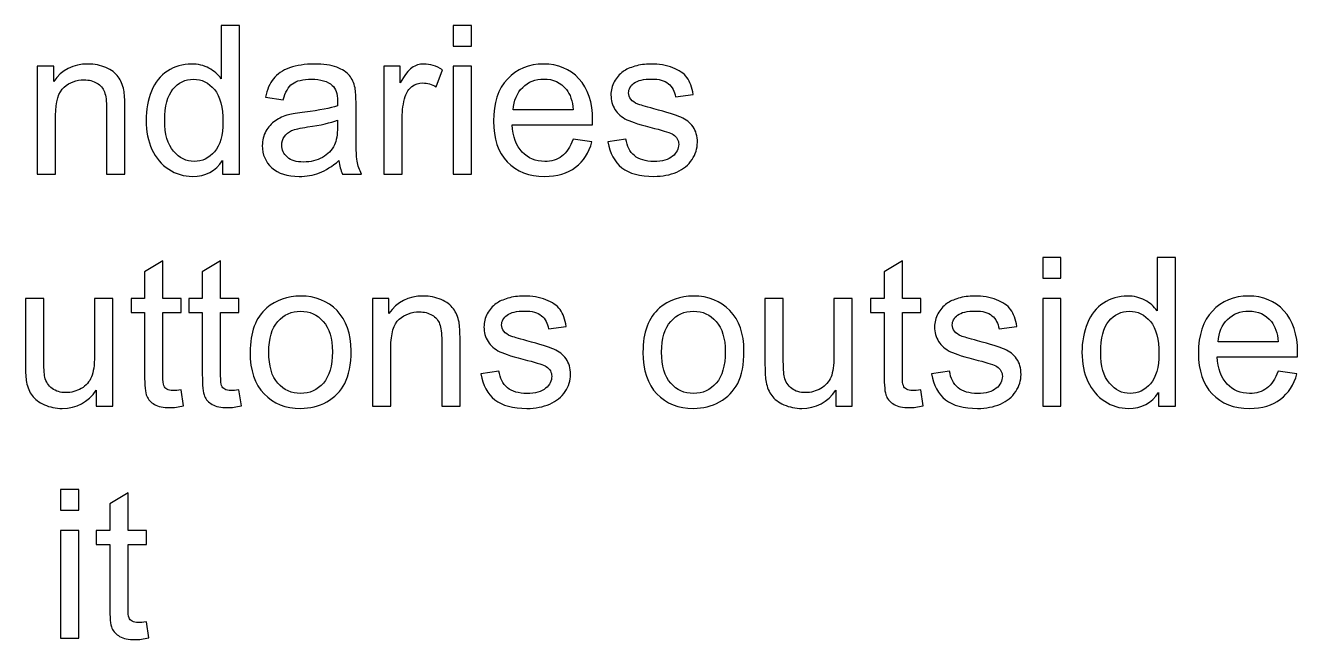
# Model space of a CAD drawing. Header units: centimetres. Extents: x 33 to 211, y -118 to 32.
# Drawn here: x 95.04 to 110.58, y -82.56 to -75.05 of the extents above; entities that cross this region are included whole.
import ezdxf

# ---------------------------------------------------------------- set-up
doc = ezdxf.new("R2010")
doc.units = ezdxf.units.CM
doc.header["$MEASUREMENT"] = 0
doc.layers.add('Layer 1', color=7, linetype='Continuous')

msp = doc.modelspace()

# ---------------------------------------------------------------- linework, layer by layer
at = {"layer": 'Layer 1', "color": 250}
for points, knots in [([(97.44496, -76.87123), (97.44496, -76.87123), (97.44496, -76.70401), (97.44496, -76.70401), (97.36156, -76.83398), (97.2388, -76.89917), (97.07666, -76.89917), (96.97167, -76.89917), (96.87515, -76.87038), (96.78752, -76.81239), (96.69947, -76.75481), (96.63131, -76.67396), (96.58263, -76.57066), (96.53437, -76.46695), (96.51024, -76.34799), (96.51024, -76.21337), (96.51024, -76.08214), (96.53225, -75.96318), (96.57586, -75.85608), (96.61988, -75.7494), (96.6855, -75.66727), (96.77313, -75.61054), (96.86034, -75.55339), (96.95855, -75.52503), (97.0665, -75.52503), (97.14609, -75.52503), (97.21678, -75.54196), (97.27859, -75.57541), (97.3404, -75.60885), (97.39077, -75.65288), (97.42972, -75.70664), (97.42972, -75.70664), (97.42972, -75.05259), (97.42972, -75.05259), (97.42972, -75.05259), (97.65324, -75.05259), (97.65324, -75.05259), (97.65324, -75.05259), (97.65324, -76.87123), (97.65324, -76.87123), (97.65324, -76.87123), (97.44496, -76.87123), (97.44496, -76.87123)], [0, 0, 0, 0, 0.07142857, 0.07142857, 0.07142857, 0.14285714, 0.14285714, 0.14285714, 0.21428571, 0.21428571, 0.21428571, 0.28571429, 0.28571429, 0.28571429, 0.35714286, 0.35714286, 0.35714286, 0.42857143, 0.42857143, 0.42857143, 0.5, 0.5, 0.5, 0.57142857, 0.57142857, 0.57142857, 0.64285714, 0.64285714, 0.64285714, 0.71428571, 0.71428571, 0.71428571, 0.78571429, 0.78571429, 0.78571429, 0.85714286, 0.85714286, 0.85714286, 0.92857143, 0.92857143, 0.92857143, 1, 1, 1, 1]), ([(100.2652, -75.30659), (100.2652, -75.30659), (100.2652, -75.05259), (100.2652, -75.05259), (100.2652, -75.05259), (100.48872, -75.05259), (100.48872, -75.05259), (100.48872, -75.05259), (100.48872, -75.30659), (100.48872, -75.30659), (100.48872, -75.30659), (100.2652, -75.30659), (100.2652, -75.30659)], [0, 0, 0, 0, 0.25, 0.25, 0.25, 0.5, 0.5, 0.5, 0.75, 0.75, 0.75, 1, 1, 1, 1]), ([(95.1814, -76.87123), (95.1814, -76.87123), (95.1814, -75.55297), (95.1814, -75.55297), (95.1814, -75.55297), (95.38206, -75.55297), (95.38206, -75.55297), (95.38206, -75.55297), (95.38206, -75.74008), (95.38206, -75.74008), (95.47858, -75.59657), (95.61828, -75.52503), (95.80074, -75.52503), (95.88032, -75.52503), (95.95314, -75.53942), (96.0196, -75.56779), (96.08606, -75.59615), (96.13602, -75.63383), (96.16904, -75.67997), (96.20206, -75.72611), (96.22534, -75.78115), (96.23846, -75.84465), (96.24651, -75.88613), (96.25074, -75.95852), (96.25074, -76.06182), (96.25074, -76.06182), (96.25074, -76.87123), (96.25074, -76.87123), (96.25074, -76.87123), (96.02722, -76.87123), (96.02722, -76.87123), (96.02722, -76.87123), (96.02722, -76.07028), (96.02722, -76.07028), (96.02722, -75.97927), (96.01875, -75.91111), (96.0014, -75.86624), (95.98404, -75.82136), (95.95314, -75.78538), (95.90911, -75.75829), (95.86508, -75.73162), (95.81301, -75.71807), (95.75375, -75.71807), (95.65892, -75.71807), (95.57722, -75.74813), (95.50821, -75.80866), (95.43921, -75.86878), (95.40492, -75.9835), (95.40492, -76.15199), (95.40492, -76.15199), (95.40492, -76.87123), (95.40492, -76.87123), (95.40492, -76.87123), (95.1814, -76.87123), (95.1814, -76.87123)], [0, 0, 0, 0, 0.05555556, 0.05555556, 0.05555556, 0.11111111, 0.11111111, 0.11111111, 0.16666667, 0.16666667, 0.16666667, 0.22222222, 0.22222222, 0.22222222, 0.27777778, 0.27777778, 0.27777778, 0.33333333, 0.33333333, 0.33333333, 0.38888889, 0.38888889, 0.38888889, 0.44444444, 0.44444444, 0.44444444, 0.5, 0.5, 0.5, 0.55555556, 0.55555556, 0.55555556, 0.61111111, 0.61111111, 0.61111111, 0.66666667, 0.66666667, 0.66666667, 0.72222222, 0.72222222, 0.72222222, 0.77777778, 0.77777778, 0.77777778, 0.83333333, 0.83333333, 0.83333333, 0.88888889, 0.88888889, 0.88888889, 0.94444444, 0.94444444, 0.94444444, 1, 1, 1, 1]), ([(98.86778, -76.70613), (98.78481, -76.77683), (98.7048, -76.82636), (98.62817, -76.85557), (98.55155, -76.88478), (98.46942, -76.89917), (98.38137, -76.89917), (98.23659, -76.89917), (98.12525, -76.86403), (98.04736, -76.79334), (97.96947, -76.72306), (97.93052, -76.63289), (97.93052, -76.52325), (97.93052, -76.4589), (97.94534, -76.40006), (97.97455, -76.34672), (98.00418, -76.29338), (98.0427, -76.25105), (98.09012, -76.21887), (98.13795, -76.1867), (98.19129, -76.16215), (98.25098, -76.14564), (98.29501, -76.13421), (98.36147, -76.1232), (98.44995, -76.11219), (98.63029, -76.09103), (98.76364, -76.0652), (98.84873, -76.03557), (98.84958, -76.00509), (98.85, -75.98562), (98.85, -75.97757), (98.85, -75.88698), (98.82883, -75.82306), (98.7865, -75.7858), (98.72935, -75.73543), (98.64426, -75.71045), (98.53165, -75.71045), (98.42624, -75.71045), (98.34835, -75.72908), (98.2984, -75.76591), (98.24802, -75.80274), (98.21119, -75.86793), (98.18706, -75.96191), (98.18706, -75.96191), (97.96862, -75.93143), (97.96862, -75.93143), (97.98852, -75.83787), (98.02111, -75.7621), (98.06683, -75.70452), (98.11255, -75.64695), (98.17859, -75.60292), (98.26495, -75.5716), (98.35089, -75.54069), (98.45122, -75.52503), (98.56467, -75.52503), (98.67728, -75.52503), (98.76914, -75.53815), (98.83984, -75.56482), (98.91011, -75.59149), (98.96218, -75.62451), (98.9952, -75.66473), (99.02822, -75.70495), (99.05151, -75.75575), (99.06505, -75.81713), (99.07225, -75.85523), (99.07606, -75.92381), (99.07606, -76.02245), (99.07606, -76.02245), (99.07606, -76.31878), (99.07606, -76.31878), (99.07606, -76.52579), (99.08072, -76.6566), (99.09003, -76.71206), (99.09892, -76.76751), (99.11755, -76.82043), (99.14464, -76.87123), (99.14464, -76.87123), (98.91096, -76.87123), (98.91096, -76.87123), (98.88852, -76.82424), (98.87413, -76.76921), (98.86778, -76.70613)], [0, 0, 0, 0, 0.03703704, 0.03703704, 0.03703704, 0.07407407, 0.07407407, 0.07407407, 0.11111111, 0.11111111, 0.11111111, 0.14814815, 0.14814815, 0.14814815, 0.18518519, 0.18518519, 0.18518519, 0.22222222, 0.22222222, 0.22222222, 0.25925926, 0.25925926, 0.25925926, 0.2962963, 0.2962963, 0.2962963, 0.33333333, 0.33333333, 0.33333333, 0.37037037, 0.37037037, 0.37037037, 0.40740741, 0.40740741, 0.40740741, 0.44444444, 0.44444444, 0.44444444, 0.48148148, 0.48148148, 0.48148148, 0.51851852, 0.51851852, 0.51851852, 0.55555556, 0.55555556, 0.55555556, 0.59259259, 0.59259259, 0.59259259, 0.62962963, 0.62962963, 0.62962963, 0.66666667, 0.66666667, 0.66666667, 0.7037037, 0.7037037, 0.7037037, 0.74074074, 0.74074074, 0.74074074, 0.77777778, 0.77777778, 0.77777778, 0.81481481, 0.81481481, 0.81481481, 0.85185185, 0.85185185, 0.85185185, 0.88888889, 0.88888889, 0.88888889, 0.92592593, 0.92592593, 0.92592593, 0.96296296, 0.96296296, 0.96296296, 1, 1, 1, 1]), ([(99.41684, -76.87123), (99.41684, -76.87123), (99.41684, -75.55297), (99.41684, -75.55297), (99.41684, -75.55297), (99.6175, -75.55297), (99.6175, -75.55297), (99.6175, -75.55297), (99.6175, -75.7549), (99.6175, -75.7549), (99.66872, -75.66134), (99.71614, -75.59954), (99.75974, -75.5699), (99.80334, -75.53985), (99.85118, -75.52503), (99.90325, -75.52503), (99.9786, -75.52503), (100.05523, -75.54874), (100.13312, -75.59573), (100.13312, -75.59573), (100.05353, -75.80189), (100.05353, -75.80189), (99.99935, -75.77141), (99.94516, -75.75617), (99.89097, -75.75617), (99.84229, -75.75617), (99.79869, -75.77099), (99.76016, -75.8002), (99.72164, -75.82941), (99.69412, -75.87005), (99.67761, -75.92212), (99.65264, -76.00128), (99.64036, -76.08806), (99.64036, -76.18247), (99.64036, -76.18247), (99.64036, -76.87123), (99.64036, -76.87123), (99.64036, -76.87123), (99.41684, -76.87123), (99.41684, -76.87123)], [0, 0, 0, 0, 0.07692308, 0.07692308, 0.07692308, 0.15384615, 0.15384615, 0.15384615, 0.23076923, 0.23076923, 0.23076923, 0.30769231, 0.30769231, 0.30769231, 0.38461538, 0.38461538, 0.38461538, 0.46153846, 0.46153846, 0.46153846, 0.53846154, 0.53846154, 0.53846154, 0.61538462, 0.61538462, 0.61538462, 0.69230769, 0.69230769, 0.69230769, 0.76923077, 0.76923077, 0.76923077, 0.84615385, 0.84615385, 0.84615385, 0.92307692, 0.92307692, 0.92307692, 1, 1, 1, 1]), ([(100.2652, -76.87123), (100.2652, -76.87123), (100.2652, -75.55297), (100.2652, -75.55297), (100.2652, -75.55297), (100.48872, -75.55297), (100.48872, -75.55297), (100.48872, -75.55297), (100.48872, -76.87123), (100.48872, -76.87123), (100.48872, -76.87123), (100.2652, -76.87123), (100.2652, -76.87123)], [0, 0, 0, 0, 0.25, 0.25, 0.25, 0.5, 0.5, 0.5, 0.75, 0.75, 0.75, 1, 1, 1, 1]), ([(101.72866, -76.44451), (101.72866, -76.44451), (101.9598, -76.47499), (101.9598, -76.47499), (101.92382, -76.60919), (101.85651, -76.71375), (101.75829, -76.78783), (101.66008, -76.86192), (101.53477, -76.89917), (101.38195, -76.89917), (101.18976, -76.89917), (101.03736, -76.8399), (100.92475, -76.72137), (100.81214, -76.60326), (100.75584, -76.43689), (100.75584, -76.22311), (100.75584, -76.00213), (100.81257, -75.83025), (100.92644, -75.70833), (101.04032, -75.58599), (101.18806, -75.52503), (101.36967, -75.52503), (101.54536, -75.52503), (101.68887, -75.58472), (101.8002, -75.70452), (101.91154, -75.82433), (101.96742, -75.99281), (101.96742, -76.20998), (101.96742, -76.22311), (101.967, -76.243), (101.96615, -76.26925), (101.96615, -76.26925), (100.98444, -76.26925), (100.98444, -76.26925), (100.99291, -76.41361), (101.03355, -76.52452), (101.10721, -76.60114), (101.18044, -76.67777), (101.27231, -76.71629), (101.38195, -76.71629), (101.46365, -76.71629), (101.5335, -76.6947), (101.59108, -76.65152), (101.64907, -76.60834), (101.69479, -76.53934), (101.72866, -76.44451)], [0, 0, 0, 0, 0.06666667, 0.06666667, 0.06666667, 0.13333333, 0.13333333, 0.13333333, 0.2, 0.2, 0.2, 0.26666667, 0.26666667, 0.26666667, 0.33333333, 0.33333333, 0.33333333, 0.4, 0.4, 0.4, 0.46666667, 0.46666667, 0.46666667, 0.53333333, 0.53333333, 0.53333333, 0.6, 0.6, 0.6, 0.66666667, 0.66666667, 0.66666667, 0.73333333, 0.73333333, 0.73333333, 0.8, 0.8, 0.8, 0.86666667, 0.86666667, 0.86666667, 0.93333333, 0.93333333, 0.93333333, 1, 1, 1, 1]), ([(102.15326, -76.47753), (102.15326, -76.47753), (102.37424, -76.44197), (102.37424, -76.44197), (102.38652, -76.53045), (102.42123, -76.59818), (102.47796, -76.64559), (102.53468, -76.69258), (102.61427, -76.71629), (102.71587, -76.71629), (102.81874, -76.71629), (102.89494, -76.69555), (102.94489, -76.65364), (102.99442, -76.61215), (103.0194, -76.56304), (103.0194, -76.50674), (103.0194, -76.45636), (102.99696, -76.41657), (102.95251, -76.38778), (102.92119, -76.36789), (102.84499, -76.34291), (102.72391, -76.31201), (102.56051, -76.27094), (102.44748, -76.23538), (102.38398, -76.20533), (102.3209, -76.17485), (102.27306, -76.13336), (102.24047, -76.08002), (102.20787, -76.0271), (102.19136, -75.96826), (102.19136, -75.90391), (102.19136, -75.84507), (102.20491, -75.79088), (102.23158, -75.74093), (102.25867, -75.69098), (102.29508, -75.64949), (102.34122, -75.61647), (102.37593, -75.59107), (102.42335, -75.56948), (102.48304, -75.5517), (102.54315, -75.53392), (102.60707, -75.52503), (102.67565, -75.52503), (102.77895, -75.52503), (102.86954, -75.53985), (102.94743, -75.5699), (103.02575, -75.59954), (103.08332, -75.64018), (103.12058, -75.69098), (103.15741, -75.7422), (103.18323, -75.81036), (103.1972, -75.89587), (103.1972, -75.89587), (102.97876, -75.92635), (102.97876, -75.92635), (102.96902, -75.85777), (102.94024, -75.80401), (102.89282, -75.76548), (102.84541, -75.72696), (102.77852, -75.70791), (102.69174, -75.70791), (102.58972, -75.70791), (102.51648, -75.72484), (102.47288, -75.75871), (102.42927, -75.79258), (102.40726, -75.83237), (102.40726, -75.87767), (102.40726, -75.90645), (102.41615, -75.9327), (102.43435, -75.95598), (102.45256, -75.97969), (102.48092, -75.99959), (102.51987, -76.01525), (102.5423, -76.02372), (102.6075, -76.04277), (102.71672, -76.0724), (102.8742, -76.11431), (102.98426, -76.14902), (103.04692, -76.17569), (103.10957, -76.20236), (103.15868, -76.24173), (103.19424, -76.29253), (103.23022, -76.34376), (103.248, -76.40726), (103.248, -76.48346), (103.248, -76.55754), (103.22641, -76.62739), (103.18281, -76.69301), (103.1392, -76.75862), (103.07655, -76.80942), (102.99485, -76.84541), (102.91272, -76.88139), (102.82001, -76.89917), (102.71672, -76.89917), (102.54569, -76.89917), (102.41488, -76.86361), (102.32513, -76.79291), (102.23539, -76.72179), (102.17824, -76.61681), (102.15326, -76.47753)], [0, 0, 0, 0, 0.03030303, 0.03030303, 0.03030303, 0.06060606, 0.06060606, 0.06060606, 0.09090909, 0.09090909, 0.09090909, 0.12121212, 0.12121212, 0.12121212, 0.15151515, 0.15151515, 0.15151515, 0.18181818, 0.18181818, 0.18181818, 0.21212121, 0.21212121, 0.21212121, 0.24242424, 0.24242424, 0.24242424, 0.27272727, 0.27272727, 0.27272727, 0.3030303, 0.3030303, 0.3030303, 0.33333333, 0.33333333, 0.33333333, 0.36363636, 0.36363636, 0.36363636, 0.39393939, 0.39393939, 0.39393939, 0.42424242, 0.42424242, 0.42424242, 0.45454545, 0.45454545, 0.45454545, 0.48484848, 0.48484848, 0.48484848, 0.51515152, 0.51515152, 0.51515152, 0.54545455, 0.54545455, 0.54545455, 0.57575758, 0.57575758, 0.57575758, 0.60606061, 0.60606061, 0.60606061, 0.63636364, 0.63636364, 0.63636364, 0.66666667, 0.66666667, 0.66666667, 0.6969697, 0.6969697, 0.6969697, 0.72727273, 0.72727273, 0.72727273, 0.75757576, 0.75757576, 0.75757576, 0.78787879, 0.78787879, 0.78787879, 0.81818182, 0.81818182, 0.81818182, 0.84848485, 0.84848485, 0.84848485, 0.87878788, 0.87878788, 0.87878788, 0.90909091, 0.90909091, 0.90909091, 0.93939394, 0.93939394, 0.93939394, 0.96969697, 0.96969697, 0.96969697, 1, 1, 1, 1]), ([(100.99714, -76.08637), (100.99714, -76.08637), (101.7312, -76.08637), (101.7312, -76.08637), (101.72146, -75.97546), (101.6931, -75.89248), (101.64696, -75.83703), (101.57626, -75.75109), (101.48397, -75.70791), (101.37094, -75.70791), (101.2685, -75.70791), (101.18256, -75.7422), (101.11271, -75.81078), (101.04328, -75.87936), (101.00476, -75.97122), (100.99714, -76.08637)], [0, 0, 0, 0, 0.2, 0.2, 0.2, 0.4, 0.4, 0.4, 0.6, 0.6, 0.6, 0.8, 0.8, 0.8, 1, 1, 1, 1]), ([(96.73884, -76.21379), (96.73884, -76.38228), (96.7744, -76.50801), (96.84594, -76.59141), (96.91706, -76.6748), (97.00131, -76.71629), (97.09825, -76.71629), (97.19604, -76.71629), (97.27901, -76.6765), (97.34759, -76.59691), (97.41575, -76.51732), (97.45004, -76.39583), (97.45004, -76.23242), (97.45004, -76.05293), (97.41533, -75.92085), (97.34548, -75.8366), (97.27605, -75.75236), (97.19011, -75.71045), (97.08809, -75.71045), (96.98861, -75.71045), (96.90563, -75.75067), (96.83875, -75.83152), (96.77228, -75.91238), (96.73884, -76.0398), (96.73884, -76.21379)], [0, 0, 0, 0, 0.125, 0.125, 0.125, 0.25, 0.25, 0.25, 0.375, 0.375, 0.375, 0.5, 0.5, 0.5, 0.625, 0.625, 0.625, 0.75, 0.75, 0.75, 0.875, 0.875, 0.875, 1, 1, 1, 1]), ([(98.85, -76.21083), (98.76872, -76.24385), (98.6468, -76.27179), (98.48424, -76.29465), (98.39195, -76.30777), (98.32676, -76.32259), (98.28866, -76.3391), (98.25056, -76.35561), (98.22135, -76.37974), (98.20061, -76.41107), (98.17986, -76.44282), (98.16928, -76.47795), (98.16928, -76.5169), (98.16928, -76.57574), (98.19172, -76.62527), (98.23701, -76.66464), (98.28231, -76.70401), (98.34835, -76.72391), (98.43513, -76.72391), (98.52107, -76.72391), (98.59769, -76.70528), (98.665, -76.66761), (98.73189, -76.63035), (98.78142, -76.57913), (98.81275, -76.51436), (98.83688, -76.46398), (98.84873, -76.3899), (98.84873, -76.29211), (98.84873, -76.29211), (98.85, -76.21083), (98.85, -76.21083)], [0, 0, 0, 0, 0.1, 0.1, 0.1, 0.2, 0.2, 0.2, 0.3, 0.3, 0.3, 0.4, 0.4, 0.4, 0.5, 0.5, 0.5, 0.6, 0.6, 0.6, 0.7, 0.7, 0.7, 0.8, 0.8, 0.8, 0.9, 0.9, 0.9, 1, 1, 1, 1]), ([(96.93908, -79.50945), (96.93908, -79.50945), (96.96956, -79.70672), (96.96956, -79.70672), (96.90691, -79.71985), (96.8506, -79.72662), (96.8015, -79.72662), (96.72064, -79.72662), (96.65799, -79.71392), (96.61311, -79.6881), (96.56866, -79.66227), (96.53734, -79.62883), (96.51913, -79.58692), (96.50093, -79.54501), (96.49204, -79.45696), (96.49204, -79.32276), (96.49204, -79.32276), (96.49204, -78.5633), (96.49204, -78.5633), (96.49204, -78.5633), (96.32694, -78.5633), (96.32694, -78.5633), (96.32694, -78.5633), (96.32694, -78.39058), (96.32694, -78.39058), (96.32694, -78.39058), (96.49204, -78.39058), (96.49204, -78.39058), (96.49204, -78.39058), (96.49204, -78.06461), (96.49204, -78.06461), (96.49204, -78.06461), (96.71556, -77.93042), (96.71556, -77.93042), (96.71556, -77.93042), (96.71556, -78.39058), (96.71556, -78.39058), (96.71556, -78.39058), (96.93908, -78.39058), (96.93908, -78.39058), (96.93908, -78.39058), (96.93908, -78.5633), (96.93908, -78.5633), (96.93908, -78.5633), (96.71556, -78.5633), (96.71556, -78.5633), (96.71556, -78.5633), (96.71556, -79.33546), (96.71556, -79.33546), (96.71556, -79.39938), (96.71937, -79.44045), (96.72741, -79.45865), (96.73503, -79.47685), (96.74773, -79.49125), (96.76551, -79.50225), (96.78329, -79.51284), (96.80869, -79.51834), (96.84171, -79.51834), (96.86627, -79.51834), (96.89886, -79.51538), (96.93908, -79.50945)], [0, 0, 0, 0, 0.05, 0.05, 0.05, 0.1, 0.1, 0.1, 0.15, 0.15, 0.15, 0.2, 0.2, 0.2, 0.25, 0.25, 0.25, 0.3, 0.3, 0.3, 0.35, 0.35, 0.35, 0.4, 0.4, 0.4, 0.45, 0.45, 0.45, 0.5, 0.5, 0.5, 0.55, 0.55, 0.55, 0.6, 0.6, 0.6, 0.65, 0.65, 0.65, 0.7, 0.7, 0.7, 0.75, 0.75, 0.75, 0.8, 0.8, 0.8, 0.85, 0.85, 0.85, 0.9, 0.9, 0.9, 0.95, 0.95, 0.95, 1, 1, 1, 1]), ([(97.64478, -79.50945), (97.64478, -79.50945), (97.67526, -79.70672), (97.67526, -79.70672), (97.61261, -79.71985), (97.5563, -79.72662), (97.5072, -79.72662), (97.42634, -79.72662), (97.36369, -79.71392), (97.31881, -79.6881), (97.27436, -79.66227), (97.24304, -79.62883), (97.22483, -79.58692), (97.20663, -79.54501), (97.19774, -79.45696), (97.19774, -79.32276), (97.19774, -79.32276), (97.19774, -78.5633), (97.19774, -78.5633), (97.19774, -78.5633), (97.03264, -78.5633), (97.03264, -78.5633), (97.03264, -78.5633), (97.03264, -78.39058), (97.03264, -78.39058), (97.03264, -78.39058), (97.19774, -78.39058), (97.19774, -78.39058), (97.19774, -78.39058), (97.19774, -78.06461), (97.19774, -78.06461), (97.19774, -78.06461), (97.42126, -77.93042), (97.42126, -77.93042), (97.42126, -77.93042), (97.42126, -78.39058), (97.42126, -78.39058), (97.42126, -78.39058), (97.64478, -78.39058), (97.64478, -78.39058), (97.64478, -78.39058), (97.64478, -78.5633), (97.64478, -78.5633), (97.64478, -78.5633), (97.42126, -78.5633), (97.42126, -78.5633), (97.42126, -78.5633), (97.42126, -79.33546), (97.42126, -79.33546), (97.42126, -79.39938), (97.42507, -79.44045), (97.43311, -79.45865), (97.44073, -79.47685), (97.45343, -79.49125), (97.47121, -79.50225), (97.48899, -79.51284), (97.51439, -79.51834), (97.54741, -79.51834), (97.57197, -79.51834), (97.60456, -79.51538), (97.64478, -79.50945)], [0, 0, 0, 0, 0.05, 0.05, 0.05, 0.1, 0.1, 0.1, 0.15, 0.15, 0.15, 0.2, 0.2, 0.2, 0.25, 0.25, 0.25, 0.3, 0.3, 0.3, 0.35, 0.35, 0.35, 0.4, 0.4, 0.4, 0.45, 0.45, 0.45, 0.5, 0.5, 0.5, 0.55, 0.55, 0.55, 0.6, 0.6, 0.6, 0.65, 0.65, 0.65, 0.7, 0.7, 0.7, 0.75, 0.75, 0.75, 0.8, 0.8, 0.8, 0.85, 0.85, 0.85, 0.9, 0.9, 0.9, 0.95, 0.95, 0.95, 1, 1, 1, 1]), ([(105.97682, -79.50945), (105.97682, -79.50945), (106.0073, -79.70672), (106.0073, -79.70672), (105.94465, -79.71985), (105.88834, -79.72662), (105.83924, -79.72662), (105.75838, -79.72662), (105.69573, -79.71392), (105.65085, -79.6881), (105.6064, -79.66227), (105.57508, -79.62883), (105.55687, -79.58692), (105.53867, -79.54501), (105.52978, -79.45696), (105.52978, -79.32276), (105.52978, -79.32276), (105.52978, -78.5633), (105.52978, -78.5633), (105.52978, -78.5633), (105.36468, -78.5633), (105.36468, -78.5633), (105.36468, -78.5633), (105.36468, -78.39058), (105.36468, -78.39058), (105.36468, -78.39058), (105.52978, -78.39058), (105.52978, -78.39058), (105.52978, -78.39058), (105.52978, -78.06461), (105.52978, -78.06461), (105.52978, -78.06461), (105.7533, -77.93042), (105.7533, -77.93042), (105.7533, -77.93042), (105.7533, -78.39058), (105.7533, -78.39058), (105.7533, -78.39058), (105.97682, -78.39058), (105.97682, -78.39058), (105.97682, -78.39058), (105.97682, -78.5633), (105.97682, -78.5633), (105.97682, -78.5633), (105.7533, -78.5633), (105.7533, -78.5633), (105.7533, -78.5633), (105.7533, -79.33546), (105.7533, -79.33546), (105.7533, -79.39938), (105.75711, -79.44045), (105.76515, -79.45865), (105.77277, -79.47685), (105.78547, -79.49125), (105.80325, -79.50225), (105.82103, -79.51284), (105.84643, -79.51834), (105.87945, -79.51834), (105.90401, -79.51834), (105.9366, -79.51538), (105.97682, -79.50945)], [0, 0, 0, 0, 0.05, 0.05, 0.05, 0.1, 0.1, 0.1, 0.15, 0.15, 0.15, 0.2, 0.2, 0.2, 0.25, 0.25, 0.25, 0.3, 0.3, 0.3, 0.35, 0.35, 0.35, 0.4, 0.4, 0.4, 0.45, 0.45, 0.45, 0.5, 0.5, 0.5, 0.55, 0.55, 0.55, 0.6, 0.6, 0.6, 0.65, 0.65, 0.65, 0.7, 0.7, 0.7, 0.75, 0.75, 0.75, 0.8, 0.8, 0.8, 0.85, 0.85, 0.85, 0.9, 0.9, 0.9, 0.95, 0.95, 0.95, 1, 1, 1, 1]), ([(107.46738, -78.1442), (107.46738, -78.1442), (107.46738, -77.8902), (107.46738, -77.8902), (107.46738, -77.8902), (107.6909, -77.8902), (107.6909, -77.8902), (107.6909, -77.8902), (107.6909, -78.1442), (107.6909, -78.1442), (107.6909, -78.1442), (107.46738, -78.1442), (107.46738, -78.1442)], [0, 0, 0, 0, 0.25, 0.25, 0.25, 0.5, 0.5, 0.5, 0.75, 0.75, 0.75, 1, 1, 1, 1]), ([(108.88258, -79.70884), (108.88258, -79.70884), (108.88258, -79.54162), (108.88258, -79.54162), (108.79918, -79.67159), (108.67642, -79.73678), (108.51428, -79.73678), (108.40929, -79.73678), (108.31277, -79.70799), (108.22514, -79.65), (108.13709, -79.59242), (108.06893, -79.51157), (108.02025, -79.40827), (107.97199, -79.30456), (107.94786, -79.1856), (107.94786, -79.05098), (107.94786, -78.91975), (107.96987, -78.80079), (108.01348, -78.69369), (108.0575, -78.58701), (108.12312, -78.50488), (108.21075, -78.44815), (108.29796, -78.391), (108.39617, -78.36264), (108.50412, -78.36264), (108.58371, -78.36264), (108.6544, -78.37957), (108.71621, -78.41302), (108.77802, -78.44646), (108.82839, -78.49049), (108.86734, -78.54425), (108.86734, -78.54425), (108.86734, -77.8902), (108.86734, -77.8902), (108.86734, -77.8902), (109.09086, -77.8902), (109.09086, -77.8902), (109.09086, -77.8902), (109.09086, -79.70884), (109.09086, -79.70884), (109.09086, -79.70884), (108.88258, -79.70884), (108.88258, -79.70884)], [0, 0, 0, 0, 0.07142857, 0.07142857, 0.07142857, 0.14285714, 0.14285714, 0.14285714, 0.21428571, 0.21428571, 0.21428571, 0.28571429, 0.28571429, 0.28571429, 0.35714286, 0.35714286, 0.35714286, 0.42857143, 0.42857143, 0.42857143, 0.5, 0.5, 0.5, 0.57142857, 0.57142857, 0.57142857, 0.64285714, 0.64285714, 0.64285714, 0.71428571, 0.71428571, 0.71428571, 0.78571429, 0.78571429, 0.78571429, 0.85714286, 0.85714286, 0.85714286, 0.92857143, 0.92857143, 0.92857143, 1, 1, 1, 1]), ([(95.90234, -79.70884), (95.90234, -79.70884), (95.90234, -79.51284), (95.90234, -79.51284), (95.79989, -79.66227), (95.66104, -79.73678), (95.48536, -79.73678), (95.40789, -79.73678), (95.3355, -79.72196), (95.26819, -79.69233), (95.20088, -79.66227), (95.15092, -79.62502), (95.11833, -79.58015), (95.08573, -79.53485), (95.06287, -79.47982), (95.04975, -79.41462), (95.04086, -79.3706), (95.0362, -79.30117), (95.0362, -79.20634), (95.0362, -79.20634), (95.0362, -78.39058), (95.0362, -78.39058), (95.0362, -78.39058), (95.25972, -78.39058), (95.25972, -78.39058), (95.25972, -78.39058), (95.25972, -79.11998), (95.25972, -79.11998), (95.25972, -79.2364), (95.26438, -79.31514), (95.27327, -79.35536), (95.28724, -79.4142), (95.31687, -79.45992), (95.36259, -79.49336), (95.40789, -79.52681), (95.46377, -79.54374), (95.53065, -79.54374), (95.59754, -79.54374), (95.66019, -79.52681), (95.71861, -79.49252), (95.77703, -79.45823), (95.81852, -79.41124), (95.84307, -79.35239), (95.8672, -79.29355), (95.87948, -79.20761), (95.87948, -79.09543), (95.87948, -79.09543), (95.87948, -78.39058), (95.87948, -78.39058), (95.87948, -78.39058), (96.103, -78.39058), (96.103, -78.39058), (96.103, -78.39058), (96.103, -79.70884), (96.103, -79.70884), (96.103, -79.70884), (95.90234, -79.70884), (95.90234, -79.70884)], [0, 0, 0, 0, 0.05263158, 0.05263158, 0.05263158, 0.10526316, 0.10526316, 0.10526316, 0.15789474, 0.15789474, 0.15789474, 0.21052632, 0.21052632, 0.21052632, 0.26315789, 0.26315789, 0.26315789, 0.31578947, 0.31578947, 0.31578947, 0.36842105, 0.36842105, 0.36842105, 0.42105263, 0.42105263, 0.42105263, 0.47368421, 0.47368421, 0.47368421, 0.52631579, 0.52631579, 0.52631579, 0.57894737, 0.57894737, 0.57894737, 0.63157895, 0.63157895, 0.63157895, 0.68421053, 0.68421053, 0.68421053, 0.73684211, 0.73684211, 0.73684211, 0.78947368, 0.78947368, 0.78947368, 0.84210526, 0.84210526, 0.84210526, 0.89473684, 0.89473684, 0.89473684, 0.94736842, 0.94736842, 0.94736842, 1, 1, 1, 1]), ([(97.78152, -79.04971), (97.78152, -78.80629), (97.84925, -78.62595), (97.98514, -78.50869), (98.09817, -78.41132), (98.2366, -78.36264), (98.39959, -78.36264), (98.58035, -78.36264), (98.72852, -78.42191), (98.84366, -78.54044), (98.95839, -78.65855), (99.01596, -78.82238), (99.01596, -79.03108), (99.01596, -79.20042), (98.99056, -79.33334), (98.93976, -79.43029), (98.88896, -79.52723), (98.81488, -79.60258), (98.71751, -79.65635), (98.62057, -79.71011), (98.51431, -79.73678), (98.39959, -79.73678), (98.21501, -79.73678), (98.066, -79.67794), (97.95212, -79.55983), (97.83825, -79.44172), (97.78152, -79.27154), (97.78152, -79.04971)], [0, 0, 0, 0, 0.11111111, 0.11111111, 0.11111111, 0.22222222, 0.22222222, 0.22222222, 0.33333333, 0.33333333, 0.33333333, 0.44444444, 0.44444444, 0.44444444, 0.55555556, 0.55555556, 0.55555556, 0.66666667, 0.66666667, 0.66666667, 0.77777778, 0.77777778, 0.77777778, 0.88888889, 0.88888889, 0.88888889, 1, 1, 1, 1]), ([(99.278, -79.70884), (99.278, -79.70884), (99.278, -78.39058), (99.278, -78.39058), (99.278, -78.39058), (99.47866, -78.39058), (99.47866, -78.39058), (99.47866, -78.39058), (99.47866, -78.57769), (99.47866, -78.57769), (99.57518, -78.43418), (99.71488, -78.36264), (99.89734, -78.36264), (99.97692, -78.36264), (100.04974, -78.37703), (100.1162, -78.4054), (100.18266, -78.43376), (100.23262, -78.47144), (100.26564, -78.51758), (100.29866, -78.56372), (100.32194, -78.61876), (100.33506, -78.68226), (100.34311, -78.72374), (100.34734, -78.79613), (100.34734, -78.89943), (100.34734, -78.89943), (100.34734, -79.70884), (100.34734, -79.70884), (100.34734, -79.70884), (100.12382, -79.70884), (100.12382, -79.70884), (100.12382, -79.70884), (100.12382, -78.90789), (100.12382, -78.90789), (100.12382, -78.81688), (100.11535, -78.74872), (100.098, -78.70385), (100.08064, -78.65897), (100.04974, -78.62299), (100.00571, -78.5959), (99.96168, -78.56923), (99.90961, -78.55568), (99.85035, -78.55568), (99.75552, -78.55568), (99.67382, -78.58574), (99.60481, -78.64627), (99.53581, -78.70639), (99.50152, -78.82111), (99.50152, -78.9896), (99.50152, -78.9896), (99.50152, -79.70884), (99.50152, -79.70884), (99.50152, -79.70884), (99.278, -79.70884), (99.278, -79.70884)], [0, 0, 0, 0, 0.05555556, 0.05555556, 0.05555556, 0.11111111, 0.11111111, 0.11111111, 0.16666667, 0.16666667, 0.16666667, 0.22222222, 0.22222222, 0.22222222, 0.27777778, 0.27777778, 0.27777778, 0.33333333, 0.33333333, 0.33333333, 0.38888889, 0.38888889, 0.38888889, 0.44444444, 0.44444444, 0.44444444, 0.5, 0.5, 0.5, 0.55555556, 0.55555556, 0.55555556, 0.61111111, 0.61111111, 0.61111111, 0.66666667, 0.66666667, 0.66666667, 0.72222222, 0.72222222, 0.72222222, 0.77777778, 0.77777778, 0.77777778, 0.83333333, 0.83333333, 0.83333333, 0.88888889, 0.88888889, 0.88888889, 0.94444444, 0.94444444, 0.94444444, 1, 1, 1, 1]), ([(100.60176, -79.31514), (100.60176, -79.31514), (100.82274, -79.27958), (100.82274, -79.27958), (100.83502, -79.36806), (100.86973, -79.43579), (100.92646, -79.4832), (100.98318, -79.53019), (101.06277, -79.5539), (101.16437, -79.5539), (101.26724, -79.5539), (101.34344, -79.53316), (101.39339, -79.49125), (101.44292, -79.44976), (101.4679, -79.40065), (101.4679, -79.34435), (101.4679, -79.29397), (101.44546, -79.25418), (101.40101, -79.22539), (101.36969, -79.2055), (101.29349, -79.18052), (101.17241, -79.14962), (101.00901, -79.10855), (100.89598, -79.07299), (100.83248, -79.04294), (100.7694, -79.01246), (100.72156, -78.97097), (100.68897, -78.91763), (100.65637, -78.86471), (100.63986, -78.80587), (100.63986, -78.74152), (100.63986, -78.68268), (100.65341, -78.62849), (100.68008, -78.57854), (100.70717, -78.52859), (100.74358, -78.4871), (100.78972, -78.45408), (100.82443, -78.42868), (100.87185, -78.40709), (100.93154, -78.38931), (100.99165, -78.37153), (101.05557, -78.36264), (101.12415, -78.36264), (101.22745, -78.36264), (101.31804, -78.37746), (101.39593, -78.40751), (101.47425, -78.43715), (101.53182, -78.47779), (101.56908, -78.52859), (101.60591, -78.57981), (101.63173, -78.64797), (101.6457, -78.73348), (101.6457, -78.73348), (101.42726, -78.76396), (101.42726, -78.76396), (101.41752, -78.69538), (101.38874, -78.64162), (101.34132, -78.60309), (101.29391, -78.56457), (101.22702, -78.54552), (101.14024, -78.54552), (101.03822, -78.54552), (100.96498, -78.56245), (100.92138, -78.59632), (100.87777, -78.63019), (100.85576, -78.66998), (100.85576, -78.71528), (100.85576, -78.74406), (100.86465, -78.77031), (100.88285, -78.79359), (100.90106, -78.8173), (100.92942, -78.8372), (100.96837, -78.85286), (100.9908, -78.86133), (101.056, -78.88038), (101.16522, -78.91001), (101.3227, -78.95192), (101.43276, -78.98663), (101.49542, -79.0133), (101.55807, -79.03997), (101.60718, -79.07934), (101.64274, -79.13014), (101.67872, -79.18137), (101.6965, -79.24487), (101.6965, -79.32107), (101.6965, -79.39515), (101.67491, -79.465), (101.63131, -79.53062), (101.5877, -79.59623), (101.52505, -79.64703), (101.44335, -79.68302), (101.36122, -79.719), (101.26851, -79.73678), (101.16522, -79.73678), (100.99419, -79.73678), (100.86338, -79.70122), (100.77363, -79.63052), (100.68389, -79.5594), (100.62674, -79.45442), (100.60176, -79.31514)], [0, 0, 0, 0, 0.03030303, 0.03030303, 0.03030303, 0.06060606, 0.06060606, 0.06060606, 0.09090909, 0.09090909, 0.09090909, 0.12121212, 0.12121212, 0.12121212, 0.15151515, 0.15151515, 0.15151515, 0.18181818, 0.18181818, 0.18181818, 0.21212121, 0.21212121, 0.21212121, 0.24242424, 0.24242424, 0.24242424, 0.27272727, 0.27272727, 0.27272727, 0.3030303, 0.3030303, 0.3030303, 0.33333333, 0.33333333, 0.33333333, 0.36363636, 0.36363636, 0.36363636, 0.39393939, 0.39393939, 0.39393939, 0.42424242, 0.42424242, 0.42424242, 0.45454545, 0.45454545, 0.45454545, 0.48484848, 0.48484848, 0.48484848, 0.51515152, 0.51515152, 0.51515152, 0.54545455, 0.54545455, 0.54545455, 0.57575758, 0.57575758, 0.57575758, 0.60606061, 0.60606061, 0.60606061, 0.63636364, 0.63636364, 0.63636364, 0.66666667, 0.66666667, 0.66666667, 0.6969697, 0.6969697, 0.6969697, 0.72727273, 0.72727273, 0.72727273, 0.75757576, 0.75757576, 0.75757576, 0.78787879, 0.78787879, 0.78787879, 0.81818182, 0.81818182, 0.81818182, 0.84848485, 0.84848485, 0.84848485, 0.87878788, 0.87878788, 0.87878788, 0.90909091, 0.90909091, 0.90909091, 0.93939394, 0.93939394, 0.93939394, 0.96969697, 0.96969697, 0.96969697, 1, 1, 1, 1]), ([(102.58254, -79.04971), (102.58254, -78.80629), (102.65027, -78.62595), (102.78616, -78.50869), (102.89919, -78.41132), (103.03762, -78.36264), (103.20061, -78.36264), (103.38137, -78.36264), (103.52954, -78.42191), (103.64468, -78.54044), (103.75941, -78.65855), (103.81698, -78.82238), (103.81698, -79.03108), (103.81698, -79.20042), (103.79158, -79.33334), (103.74078, -79.43029), (103.68998, -79.52723), (103.6159, -79.60258), (103.51853, -79.65635), (103.42159, -79.71011), (103.31533, -79.73678), (103.20061, -79.73678), (103.01603, -79.73678), (102.86702, -79.67794), (102.75314, -79.55983), (102.63927, -79.44172), (102.58254, -79.27154), (102.58254, -79.04971)], [0, 0, 0, 0, 0.11111111, 0.11111111, 0.11111111, 0.22222222, 0.22222222, 0.22222222, 0.33333333, 0.33333333, 0.33333333, 0.44444444, 0.44444444, 0.44444444, 0.55555556, 0.55555556, 0.55555556, 0.66666667, 0.66666667, 0.66666667, 0.77777778, 0.77777778, 0.77777778, 0.88888889, 0.88888889, 0.88888889, 1, 1, 1, 1]), ([(104.94008, -79.70884), (104.94008, -79.70884), (104.94008, -79.51284), (104.94008, -79.51284), (104.83763, -79.66227), (104.69878, -79.73678), (104.5231, -79.73678), (104.44563, -79.73678), (104.37324, -79.72196), (104.30593, -79.69233), (104.23862, -79.66227), (104.18866, -79.62502), (104.15607, -79.58015), (104.12347, -79.53485), (104.10061, -79.47982), (104.08749, -79.41462), (104.0786, -79.3706), (104.07394, -79.30117), (104.07394, -79.20634), (104.07394, -79.20634), (104.07394, -78.39058), (104.07394, -78.39058), (104.07394, -78.39058), (104.29746, -78.39058), (104.29746, -78.39058), (104.29746, -78.39058), (104.29746, -79.11998), (104.29746, -79.11998), (104.29746, -79.2364), (104.30212, -79.31514), (104.31101, -79.35536), (104.32498, -79.4142), (104.35461, -79.45992), (104.40033, -79.49336), (104.44563, -79.52681), (104.50151, -79.54374), (104.56839, -79.54374), (104.63528, -79.54374), (104.69793, -79.52681), (104.75635, -79.49252), (104.81477, -79.45823), (104.85626, -79.41124), (104.88081, -79.35239), (104.90494, -79.29355), (104.91722, -79.20761), (104.91722, -79.09543), (104.91722, -79.09543), (104.91722, -78.39058), (104.91722, -78.39058), (104.91722, -78.39058), (105.14074, -78.39058), (105.14074, -78.39058), (105.14074, -78.39058), (105.14074, -79.70884), (105.14074, -79.70884), (105.14074, -79.70884), (104.94008, -79.70884), (104.94008, -79.70884)], [0, 0, 0, 0, 0.05263158, 0.05263158, 0.05263158, 0.10526316, 0.10526316, 0.10526316, 0.15789474, 0.15789474, 0.15789474, 0.21052632, 0.21052632, 0.21052632, 0.26315789, 0.26315789, 0.26315789, 0.31578947, 0.31578947, 0.31578947, 0.36842105, 0.36842105, 0.36842105, 0.42105263, 0.42105263, 0.42105263, 0.47368421, 0.47368421, 0.47368421, 0.52631579, 0.52631579, 0.52631579, 0.57894737, 0.57894737, 0.57894737, 0.63157895, 0.63157895, 0.63157895, 0.68421053, 0.68421053, 0.68421053, 0.73684211, 0.73684211, 0.73684211, 0.78947368, 0.78947368, 0.78947368, 0.84210526, 0.84210526, 0.84210526, 0.89473684, 0.89473684, 0.89473684, 0.94736842, 0.94736842, 0.94736842, 1, 1, 1, 1]), ([(106.10848, -79.31514), (106.10848, -79.31514), (106.32946, -79.27958), (106.32946, -79.27958), (106.34174, -79.36806), (106.37645, -79.43579), (106.43318, -79.4832), (106.4899, -79.53019), (106.56949, -79.5539), (106.67109, -79.5539), (106.77396, -79.5539), (106.85016, -79.53316), (106.90011, -79.49125), (106.94964, -79.44976), (106.97462, -79.40065), (106.97462, -79.34435), (106.97462, -79.29397), (106.95218, -79.25418), (106.90773, -79.22539), (106.87641, -79.2055), (106.80021, -79.18052), (106.67913, -79.14962), (106.51573, -79.10855), (106.4027, -79.07299), (106.3392, -79.04294), (106.27612, -79.01246), (106.22828, -78.97097), (106.19569, -78.91763), (106.16309, -78.86471), (106.14658, -78.80587), (106.14658, -78.74152), (106.14658, -78.68268), (106.16013, -78.62849), (106.1868, -78.57854), (106.21389, -78.52859), (106.2503, -78.4871), (106.29644, -78.45408), (106.33115, -78.42868), (106.37857, -78.40709), (106.43826, -78.38931), (106.49837, -78.37153), (106.56229, -78.36264), (106.63087, -78.36264), (106.73417, -78.36264), (106.82476, -78.37746), (106.90265, -78.40751), (106.98097, -78.43715), (107.03854, -78.47779), (107.0758, -78.52859), (107.11263, -78.57981), (107.13845, -78.64797), (107.15242, -78.73348), (107.15242, -78.73348), (106.93398, -78.76396), (106.93398, -78.76396), (106.92424, -78.69538), (106.89546, -78.64162), (106.84804, -78.60309), (106.80063, -78.56457), (106.73374, -78.54552), (106.64696, -78.54552), (106.54494, -78.54552), (106.4717, -78.56245), (106.4281, -78.59632), (106.38449, -78.63019), (106.36248, -78.66998), (106.36248, -78.71528), (106.36248, -78.74406), (106.37137, -78.77031), (106.38957, -78.79359), (106.40778, -78.8173), (106.43614, -78.8372), (106.47509, -78.85286), (106.49752, -78.86133), (106.56272, -78.88038), (106.67194, -78.91001), (106.82942, -78.95192), (106.93948, -78.98663), (107.00214, -79.0133), (107.06479, -79.03997), (107.1139, -79.07934), (107.14946, -79.13014), (107.18544, -79.18137), (107.20322, -79.24487), (107.20322, -79.32107), (107.20322, -79.39515), (107.18163, -79.465), (107.13803, -79.53062), (107.09442, -79.59623), (107.03177, -79.64703), (106.95007, -79.68302), (106.86794, -79.719), (106.77523, -79.73678), (106.67194, -79.73678), (106.50091, -79.73678), (106.3701, -79.70122), (106.28035, -79.63052), (106.19061, -79.5594), (106.13346, -79.45442), (106.10848, -79.31514)], [0, 0, 0, 0, 0.03030303, 0.03030303, 0.03030303, 0.06060606, 0.06060606, 0.06060606, 0.09090909, 0.09090909, 0.09090909, 0.12121212, 0.12121212, 0.12121212, 0.15151515, 0.15151515, 0.15151515, 0.18181818, 0.18181818, 0.18181818, 0.21212121, 0.21212121, 0.21212121, 0.24242424, 0.24242424, 0.24242424, 0.27272727, 0.27272727, 0.27272727, 0.3030303, 0.3030303, 0.3030303, 0.33333333, 0.33333333, 0.33333333, 0.36363636, 0.36363636, 0.36363636, 0.39393939, 0.39393939, 0.39393939, 0.42424242, 0.42424242, 0.42424242, 0.45454545, 0.45454545, 0.45454545, 0.48484848, 0.48484848, 0.48484848, 0.51515152, 0.51515152, 0.51515152, 0.54545455, 0.54545455, 0.54545455, 0.57575758, 0.57575758, 0.57575758, 0.60606061, 0.60606061, 0.60606061, 0.63636364, 0.63636364, 0.63636364, 0.66666667, 0.66666667, 0.66666667, 0.6969697, 0.6969697, 0.6969697, 0.72727273, 0.72727273, 0.72727273, 0.75757576, 0.75757576, 0.75757576, 0.78787879, 0.78787879, 0.78787879, 0.81818182, 0.81818182, 0.81818182, 0.84848485, 0.84848485, 0.84848485, 0.87878788, 0.87878788, 0.87878788, 0.90909091, 0.90909091, 0.90909091, 0.93939394, 0.93939394, 0.93939394, 0.96969697, 0.96969697, 0.96969697, 1, 1, 1, 1]), ([(107.46738, -79.70884), (107.46738, -79.70884), (107.46738, -78.39058), (107.46738, -78.39058), (107.46738, -78.39058), (107.6909, -78.39058), (107.6909, -78.39058), (107.6909, -78.39058), (107.6909, -79.70884), (107.6909, -79.70884), (107.6909, -79.70884), (107.46738, -79.70884), (107.46738, -79.70884)], [0, 0, 0, 0, 0.25, 0.25, 0.25, 0.5, 0.5, 0.5, 0.75, 0.75, 0.75, 1, 1, 1, 1]), ([(110.3435, -79.28212), (110.3435, -79.28212), (110.57464, -79.3126), (110.57464, -79.3126), (110.53866, -79.4468), (110.47135, -79.55136), (110.37313, -79.62544), (110.27492, -79.69953), (110.14961, -79.73678), (109.99679, -79.73678), (109.8046, -79.73678), (109.6522, -79.67751), (109.53959, -79.55898), (109.42698, -79.44087), (109.37068, -79.2745), (109.37068, -79.06072), (109.37068, -78.83974), (109.42741, -78.66786), (109.54128, -78.54594), (109.65516, -78.4236), (109.8029, -78.36264), (109.98451, -78.36264), (110.1602, -78.36264), (110.30371, -78.42233), (110.41504, -78.54213), (110.52638, -78.66194), (110.58226, -78.83042), (110.58226, -79.04759), (110.58226, -79.06072), (110.58184, -79.08061), (110.58099, -79.10686), (110.58099, -79.10686), (109.59928, -79.10686), (109.59928, -79.10686), (109.60775, -79.25122), (109.64839, -79.36213), (109.72205, -79.43875), (109.79528, -79.51538), (109.88715, -79.5539), (109.99679, -79.5539), (110.07849, -79.5539), (110.14834, -79.53231), (110.20592, -79.48913), (110.26391, -79.44595), (110.30963, -79.37695), (110.3435, -79.28212)], [0, 0, 0, 0, 0.06666667, 0.06666667, 0.06666667, 0.13333333, 0.13333333, 0.13333333, 0.2, 0.2, 0.2, 0.26666667, 0.26666667, 0.26666667, 0.33333333, 0.33333333, 0.33333333, 0.4, 0.4, 0.4, 0.46666667, 0.46666667, 0.46666667, 0.53333333, 0.53333333, 0.53333333, 0.6, 0.6, 0.6, 0.66666667, 0.66666667, 0.66666667, 0.73333333, 0.73333333, 0.73333333, 0.8, 0.8, 0.8, 0.86666667, 0.86666667, 0.86666667, 0.93333333, 0.93333333, 0.93333333, 1, 1, 1, 1]), ([(98.01012, -79.05013), (98.01012, -79.21862), (98.04695, -79.34477), (98.12061, -79.42817), (98.19469, -79.51199), (98.2874, -79.5539), (98.39959, -79.5539), (98.5105, -79.5539), (98.60279, -79.51199), (98.67687, -79.42775), (98.75053, -79.3435), (98.78736, -79.21523), (98.78736, -79.04294), (98.78736, -78.88038), (98.75011, -78.75719), (98.67602, -78.67379), (98.60194, -78.58997), (98.50965, -78.54806), (98.39959, -78.54806), (98.2874, -78.54806), (98.19469, -78.58955), (98.12061, -78.67294), (98.04695, -78.75634), (98.01012, -78.88207), (98.01012, -79.05013)], [0, 0, 0, 0, 0.125, 0.125, 0.125, 0.25, 0.25, 0.25, 0.375, 0.375, 0.375, 0.5, 0.5, 0.5, 0.625, 0.625, 0.625, 0.75, 0.75, 0.75, 0.875, 0.875, 0.875, 1, 1, 1, 1]), ([(102.81114, -79.05013), (102.81114, -79.21862), (102.84797, -79.34477), (102.92163, -79.42817), (102.99571, -79.51199), (103.08842, -79.5539), (103.20061, -79.5539), (103.31152, -79.5539), (103.40381, -79.51199), (103.47789, -79.42775), (103.55155, -79.3435), (103.58838, -79.21523), (103.58838, -79.04294), (103.58838, -78.88038), (103.55113, -78.75719), (103.47704, -78.67379), (103.40296, -78.58997), (103.31067, -78.54806), (103.20061, -78.54806), (103.08842, -78.54806), (102.99571, -78.58955), (102.92163, -78.67294), (102.84797, -78.75634), (102.81114, -78.88207), (102.81114, -79.05013)], [0, 0, 0, 0, 0.125, 0.125, 0.125, 0.25, 0.25, 0.25, 0.375, 0.375, 0.375, 0.5, 0.5, 0.5, 0.625, 0.625, 0.625, 0.75, 0.75, 0.75, 0.875, 0.875, 0.875, 1, 1, 1, 1]), ([(108.17646, -79.0514), (108.17646, -79.21989), (108.21202, -79.34562), (108.28356, -79.42902), (108.35468, -79.51241), (108.43893, -79.5539), (108.53587, -79.5539), (108.63366, -79.5539), (108.71663, -79.51411), (108.78521, -79.43452), (108.85337, -79.35493), (108.88766, -79.23344), (108.88766, -79.07003), (108.88766, -78.89054), (108.85295, -78.75846), (108.7831, -78.67421), (108.71367, -78.58997), (108.62773, -78.54806), (108.52571, -78.54806), (108.42623, -78.54806), (108.34325, -78.58828), (108.27637, -78.66913), (108.2099, -78.74999), (108.17646, -78.87741), (108.17646, -79.0514)], [0, 0, 0, 0, 0.125, 0.125, 0.125, 0.25, 0.25, 0.25, 0.375, 0.375, 0.375, 0.5, 0.5, 0.5, 0.625, 0.625, 0.625, 0.75, 0.75, 0.75, 0.875, 0.875, 0.875, 1, 1, 1, 1]), ([(109.61198, -78.92398), (109.61198, -78.92398), (110.34604, -78.92398), (110.34604, -78.92398), (110.3363, -78.81307), (110.30794, -78.73009), (110.2618, -78.67464), (110.1911, -78.5887), (110.09881, -78.54552), (109.98578, -78.54552), (109.88334, -78.54552), (109.7974, -78.57981), (109.72755, -78.64839), (109.65812, -78.71697), (109.6196, -78.80883), (109.61198, -78.92398)], [0, 0, 0, 0, 0.2, 0.2, 0.2, 0.4, 0.4, 0.4, 0.6, 0.6, 0.6, 0.8, 0.8, 0.8, 1, 1, 1, 1]), ([(95.46418, -80.98181), (95.46418, -80.98181), (95.46418, -80.72781), (95.46418, -80.72781), (95.46418, -80.72781), (95.6877, -80.72781), (95.6877, -80.72781), (95.6877, -80.72781), (95.6877, -80.98181), (95.6877, -80.98181), (95.6877, -80.98181), (95.46418, -80.98181), (95.46418, -80.98181)], [0, 0, 0, 0, 0.25, 0.25, 0.25, 0.5, 0.5, 0.5, 0.75, 0.75, 0.75, 1, 1, 1, 1]), ([(96.51362, -82.34706), (96.51362, -82.34706), (96.5441, -82.54433), (96.5441, -82.54433), (96.48145, -82.55746), (96.42514, -82.56423), (96.37604, -82.56423), (96.29518, -82.56423), (96.23253, -82.55153), (96.18765, -82.52571), (96.1432, -82.49988), (96.11188, -82.46644), (96.09367, -82.42453), (96.07547, -82.38262), (96.06658, -82.29457), (96.06658, -82.16037), (96.06658, -82.16037), (96.06658, -81.40091), (96.06658, -81.40091), (96.06658, -81.40091), (95.90148, -81.40091), (95.90148, -81.40091), (95.90148, -81.40091), (95.90148, -81.22819), (95.90148, -81.22819), (95.90148, -81.22819), (96.06658, -81.22819), (96.06658, -81.22819), (96.06658, -81.22819), (96.06658, -80.90222), (96.06658, -80.90222), (96.06658, -80.90222), (96.2901, -80.76803), (96.2901, -80.76803), (96.2901, -80.76803), (96.2901, -81.22819), (96.2901, -81.22819), (96.2901, -81.22819), (96.51362, -81.22819), (96.51362, -81.22819), (96.51362, -81.22819), (96.51362, -81.40091), (96.51362, -81.40091), (96.51362, -81.40091), (96.2901, -81.40091), (96.2901, -81.40091), (96.2901, -81.40091), (96.2901, -82.17307), (96.2901, -82.17307), (96.2901, -82.23699), (96.29391, -82.27806), (96.30195, -82.29626), (96.30957, -82.31446), (96.32227, -82.32886), (96.34005, -82.33986), (96.35783, -82.35045), (96.38323, -82.35595), (96.41625, -82.35595), (96.44081, -82.35595), (96.4734, -82.35299), (96.51362, -82.34706)], [0, 0, 0, 0, 0.05, 0.05, 0.05, 0.1, 0.1, 0.1, 0.15, 0.15, 0.15, 0.2, 0.2, 0.2, 0.25, 0.25, 0.25, 0.3, 0.3, 0.3, 0.35, 0.35, 0.35, 0.4, 0.4, 0.4, 0.45, 0.45, 0.45, 0.5, 0.5, 0.5, 0.55, 0.55, 0.55, 0.6, 0.6, 0.6, 0.65, 0.65, 0.65, 0.7, 0.7, 0.7, 0.75, 0.75, 0.75, 0.8, 0.8, 0.8, 0.85, 0.85, 0.85, 0.9, 0.9, 0.9, 0.95, 0.95, 0.95, 1, 1, 1, 1]), ([(95.46418, -82.54645), (95.46418, -82.54645), (95.46418, -81.22819), (95.46418, -81.22819), (95.46418, -81.22819), (95.6877, -81.22819), (95.6877, -81.22819), (95.6877, -81.22819), (95.6877, -82.54645), (95.6877, -82.54645), (95.6877, -82.54645), (95.46418, -82.54645), (95.46418, -82.54645)], [0, 0, 0, 0, 0.25, 0.25, 0.25, 0.5, 0.5, 0.5, 0.75, 0.75, 0.75, 1, 1, 1, 1])]:
    msp.add_open_spline(points, degree=3, knots=knots, dxfattribs=at)

doc.saveas('drawing.dxf')
